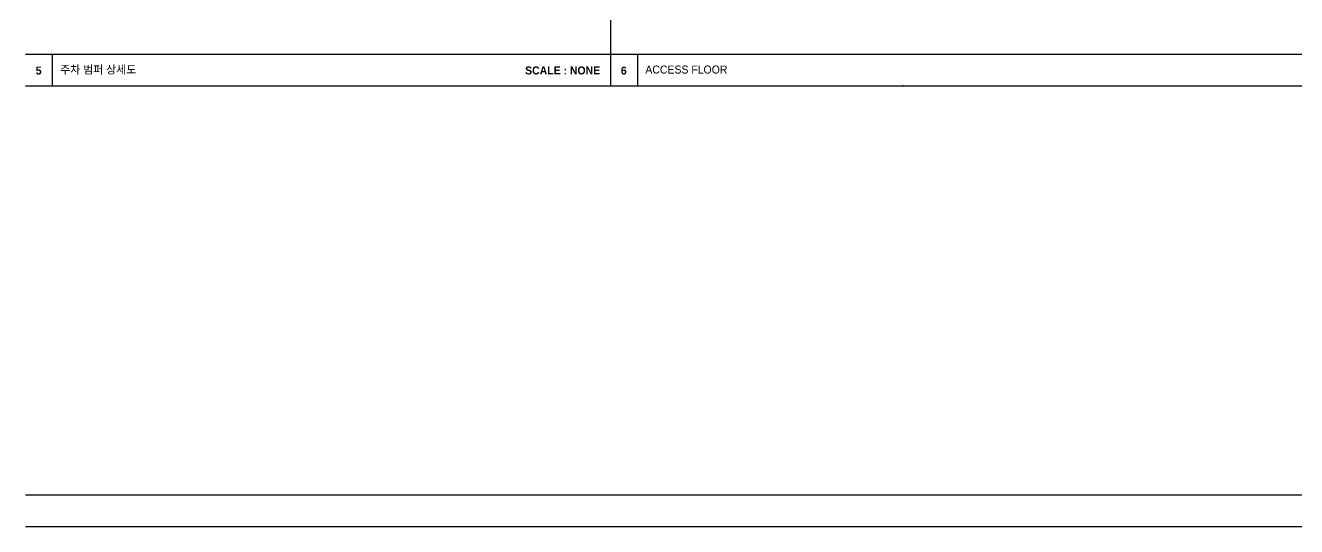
# Model space of a CAD drawing. Header units: millimetres. Extents: x 34525733 to 34529703, y -18666059 to -18663334.
# Drawn here: x 34525733 to 34528354, y -18666059 to -18665026 of the extents above; entities that cross this region are included whole.
import ezdxf
from ezdxf.enums import TextEntityAlignment as Align

# ---------------------------------------------------------------- set-up
doc = ezdxf.new("R2010")
doc.units = ezdxf.units.MM
doc.header["$LTSCALE"] = 100
doc.header["$MEASUREMENT"] = 0
for name, color, linetype in [('3TEX', 3, 'Continuous'), ('5FIN', 5, 'Continuous'), ('9', 9, 'Continuous')]:
    doc.layers.add(name, color=color, linetype=linetype)
doc.styles.add('1', font='')
doc.styles.get('1').set_extended_font_data('Dotum')

msp = doc.modelspace()

# ---------------------------------------------------------------- linework, layer by layer
at = {"layer": '5FIN'}
msp.add_point((34527543.1, -18665150.6), dxfattribs=at)
msp.add_point((34527543.1, -18665150.6), dxfattribs=at)
msp.add_point((34527543.1, -18665150.6), dxfattribs=at)
at = {"layer": '9'}
for p, q in [((34526939.8, -18663333.9), (34526939.8, -18665150.6)), ((34529353.1, -18665085.6), (34525733.1, -18665085.6)), ((34525789.1, -18665150.8), (34525789.1, -18665085.8)), ((34526995.8, -18665150.8), (34526995.8, -18665085.8)), ((34525733.1, -18665150.6), (34529353.1, -18665150.6)), ((34529353.1, -18665993.9), (34525733.1, -18665993.9)), ((34529353.1, -18665993.9), (34525733.1, -18665993.9)), ((34525733.1, -18666058.9), (34529353.1, -18666058.9)), ((34525733.1, -18666058.9), (34529353.1, -18666058.9)), ((34525733.1, -18666058.9), (34529353.1, -18666058.9))]:
    msp.add_line(p, q, dxfattribs=at)

# ---------------------------------------------------------------- texts
at = {"layer": '3TEX', "linetype": 'Continuous', "style": '1'}
for s, p in [('주차 범퍼 상세도', (34525804.8, -18665130.1)), ('ACCESS FLOOR', (34527011.5, -18665129.9))]:
    msp.add_text(s, height=16.5, dxfattribs=at).set_placement(p, align=Align.BOTTOM_LEFT)
at = {"layer": '3TEX', "linetype": 'Continuous', "char_height": 16.5, "attachment_point": 5, "style": '1'}
for s, insert, width in [('{\\fGulim|b1|i0|c129|p50;5}', (34525760.4, -18665119), 36), ('{\\fGulim|b1|i0|c129|p50;SCALE : NONE}', (34526840.9, -18665118.7), 201.568), ('{\\fGulim|b1|i0|c129|p50;6}', (34526967, -18665119), 36)]:
    msp.add_mtext(s, dxfattribs=dict(at, insert=insert, width=width))

doc.saveas('drawing.dxf')
